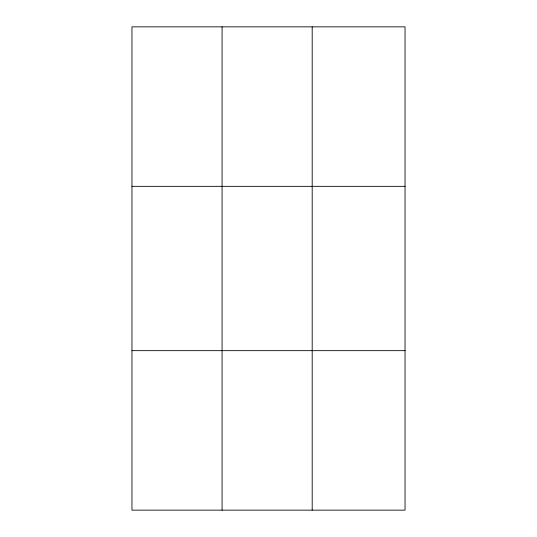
<?xml version="1.0" encoding="UTF-8"?>
<svg xmlns="http://www.w3.org/2000/svg" width="537" height="537" viewBox="0 0 537 537"><rect width="100%" height="100%" fill="white"/><g stroke="black" fill="none" stroke-linecap="round" stroke-linejoin="round"><path stroke-width="0.81" d="M222.076 510.15L222.076 26.85M312.192 510.15L312.192 26.85M405.039 350.661L405.039 510.15L131.961 510.15L131.961 26.85L405.039 26.85L405.039 350.661L131.961 350.661M131.961 186.339L405.039 186.339"/></g></svg>
